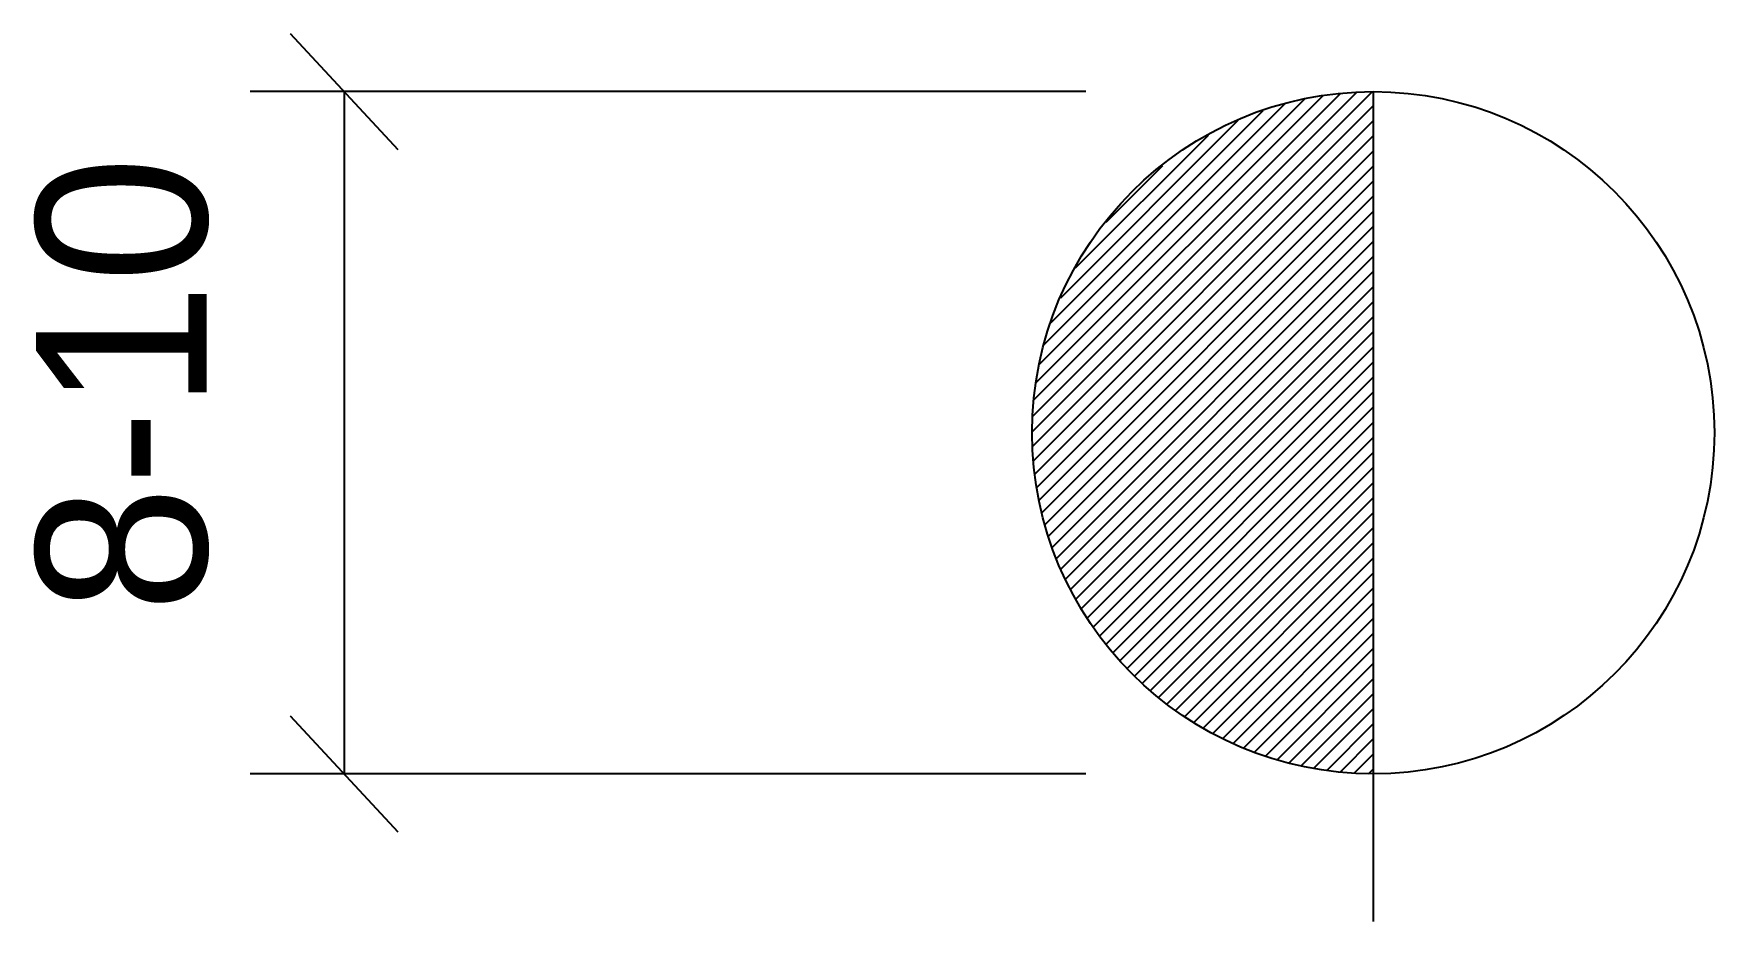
# Model space of a CAD drawing. Header units: metres. Extents: x 10 to 29.7, y 11 to 21.4.
import ezdxf

# ---------------------------------------------------------------- set-up
doc = ezdxf.new("R2010")
doc.units = ezdxf.units.M

msp = doc.modelspace()

# ---------------------------------------------------------------- hatches: boundary and pattern name
h = msp.add_hatch()
h.set_pattern_fill('SOLID')
h.paths.add_polyline_path([(21.67, 16.71, 0.41), (25.67, 12.71), (25.67, 20.71, 0.41)])

# ---------------------------------------------------------------- linework, layer by layer
for p, q in [((12.97, 21.39), (14.23, 20.03)), ((22.3, 20.71), (12.5, 20.71)), ((13.6, 20.71), (13.6, 12.71)), ((25.67, 20.71), (25.67, 10.98)), ((12.97, 13.39), (14.23, 12.03)), ((22.3, 12.71), (12.5, 12.71))]:
    msp.add_line(p, q)
msp.add_circle((25.67, 16.71), 4)

# ---------------------------------------------------------------- texts
msp.add_text('8-10', height=2, rotation=90).set_placement((11.99, 14.6))

doc.saveas('drawing.dxf')
